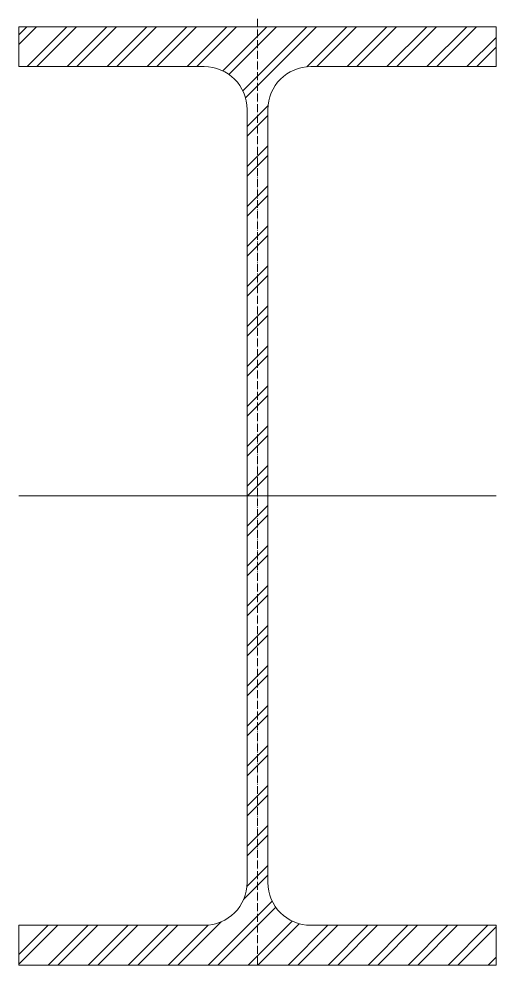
# Model space of a CAD drawing. Header units: metres. Extents: x -150 to 150, y -295 to 300.
import ezdxf

# ---------------------------------------------------------------- set-up
doc = ezdxf.new("R2010")
doc.units = ezdxf.units.M
doc.linetypes.add('MV_hartlijn_staal', pattern=[6.6, 5, -0.8, 0, -0.8])
doc.layers.add('A-DETL-GENF', color=92, linetype='Continuous', lineweight=18)

# ---------------------------------------------------------------- blocks, each defined once
blk = doc.blocks.new('28 Staalprofielen- IPE_HEA_HEB 2d - HEA600-3530684-00_0 Basismaterialen')
at = {"layer": 'A-DETL-GENF', "lineweight": 13}
h = blk.add_hatch(dxfattribs=at)
h.set_pattern_fill('FP_231', color=256, style=0, pattern_type=2)
h.set_pattern_definition([(45, (2800.222, -1512.102), (-12.57236, 12.57236), []), (45, (2800.222, -1493.052), (-12.57236, 12.57236), [])])
h.paths.add_polyline_path([(103.76, -295), (150, -295), (150, -270), (33.5, -270), (29.95, -269.76), (26.51, -269.08), (23.17, -267.94), (20, -266.38), (17.07, -264.42), (14.41, -262.09), (12.08, -259.43), (10.12, -256.5), (8.56, -253.33), (7.42, -249.99), (6.74, -246.55), (6.5, -243), (6.5, 243), (6.74, 246.55), (7.42, 249.99), (8.56, 253.33), (10.12, 256.5), (12.08, 259.43), (14.41, 262.09), (17.07, 264.42), (20, 266.38), (23.17, 267.94), (26.51, 269.08), (29.95, 269.76), (33.5, 270), (150, 270), (150, 295), (-150, 295), (-150, 270), (-33.5, 270), (-29.95, 269.76), (-26.51, 269.08), (-23.17, 267.94), (-20, 266.38), (-17.07, 264.42), (-14.41, 262.09), (-12.08, 259.43), (-10.12, 256.5), (-8.56, 253.33), (-7.42, 249.99), (-6.74, 246.55), (-6.5, 243), (-6.5, -243), (-6.74, -246.55), (-7.42, -249.99), (-8.56, -253.33), (-10.12, -256.5), (-12.08, -259.43), (-14.41, -262.09), (-17.07, -264.42), (-20, -266.38), (-23.17, -267.94), (-26.51, -269.08), (-29.95, -269.76), (-33.5, -270), (-150, -270), (-150, -295)])
at = {"layer": 'A-DETL-GENF', "linetype": 'MV_hartlijn_staal', "lineweight": 13}
blk.add_line((0, 300), (0, -295), dxfattribs=at)
at = {"layer": 'A-DETL-GENF'}
for p, q in [((150, 295), (-150, 295)), ((-150, 295), (-150, 270)), ((150, 295), (-150, 295)), ((-150, 295), (-150, 270)), ((150, 270), (150, 295)), ((150, 295), (150, 270)), ((-150, 270), (-33.5, 270)), ((-150, 270), (-33.5, 270)), ((33.5, 270), (150, 270)), ((150, 270), (33.5, 270)), ((-6.5, 243), (-6.5, -243)), ((-6.5, 243), (-6.5, -243)), ((6.5, -243), (6.5, 243)), ((6.5, 243), (6.5, -243)), ((-150, 0), (150, 0)), ((-33.5, -270), (-150, -270)), ((-150, -270), (-150, -295)), ((-150, -295), (-150, -270)), ((-150, -270), (-33.5, -270)), ((150, -270), (33.5, -270)), ((150, -270), (33.5, -270)), ((150, -295), (150, -270)), ((150, -295), (150, -270)), ((-150, -295), (150, -295)), ((150, -295), (-150, -295))]:
    blk.add_line(p, q, dxfattribs=at)
for centre, start, end in [((-33.5, 243), 0, 90), ((-33.5, 243), 360, 90), ((33.5, 243), 90, 180), ((33.5, 243), 90, 180), ((-33.5, -243), 270, 0), ((-33.5, -243), 270, 0), ((33.5, -243), 180, 270), ((33.5, -243), 180, 270)]:
    blk.add_arc(centre, 27, start, end, dxfattribs=at)

msp = doc.modelspace()

# ---------------------------------------------------------------- block references
msp.add_blockref('28 Staalprofielen- IPE_HEA_HEB 2d - HEA600-3530684-00_0 Basismaterialen', (0, 0))

doc.saveas('drawing.dxf')
